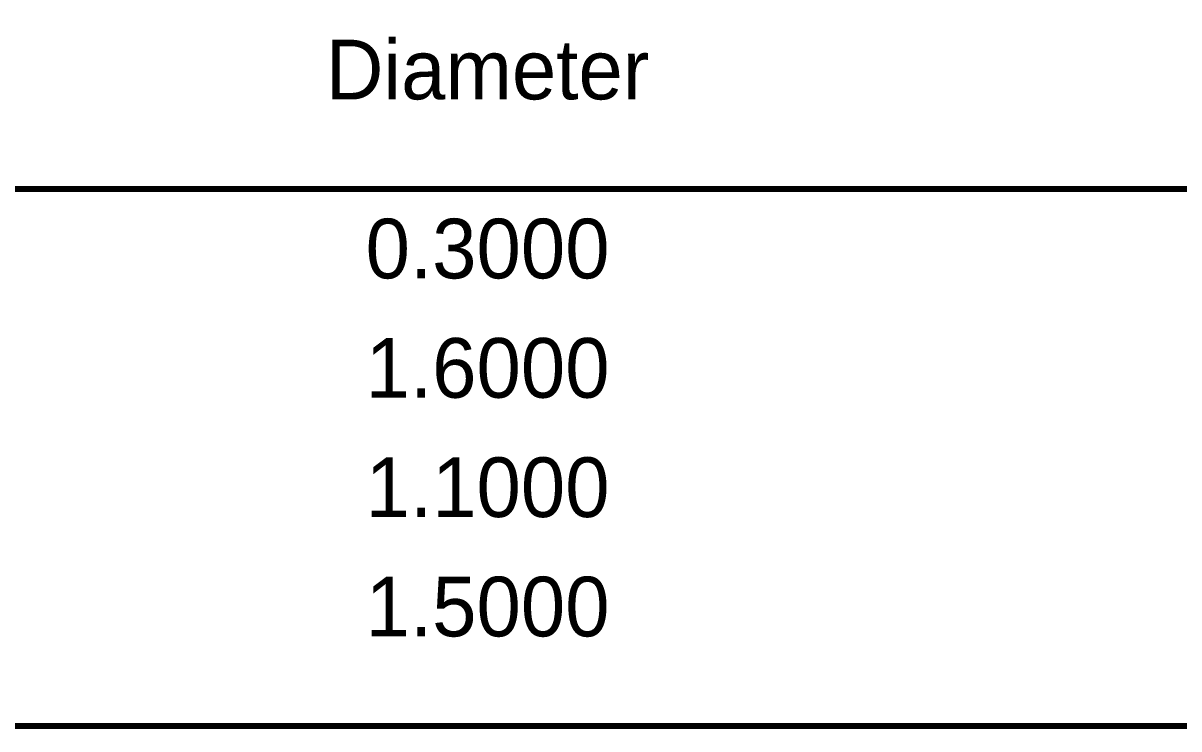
# Model space of a CAD drawing. Extents: x -6 to 145, y -22 to 62.
# Drawn here: x 15.51 to 40.12, y -21.65 to -6.63 of the extents above; entities that cross this region are included whole.
import ezdxf
from ezdxf.enums import TextEntityAlignment as Align

# ---------------------------------------------------------------- set-up
doc = ezdxf.new("R2010")
doc.units = 0
doc.header["$MEASUREMENT"] = 0
doc.layers.add('DRILL_DRAWING', color=21, linetype='CONTINUOUS')
doc.styles.add('VERIBEST_GERBER_0', font='txt')

msp = doc.modelspace()

# ---------------------------------------------------------------- linework, layer by layer
at = {"layer": 'DRILL_DRAWING', "const_width": 0.127}
msp.add_lwpolyline([(0, -21.59), (0, 0), (144.78, 0), (144.78, -21.59)], close=True, dxfattribs=at)
msp.add_lwpolyline([(0, -10.16), (144.78, -10.16)], dxfattribs=at)

# ---------------------------------------------------------------- texts
at = {"layer": 'DRILL_DRAWING', "style": 'VERIBEST_GERBER_0'}
for s, p in [('Diameter', (25.4, -7.62)), ('0.3000', (25.4, -11.43)), ('1.6000', (25.4, -13.97)), ('1.1000', (25.4, -16.51)), ('1.5000', (25.4, -19.05))]:
    msp.add_text(s, height=1.27, dxfattribs=at).set_placement(p, align=Align.MIDDLE_CENTER)

doc.saveas('drawing.dxf')
